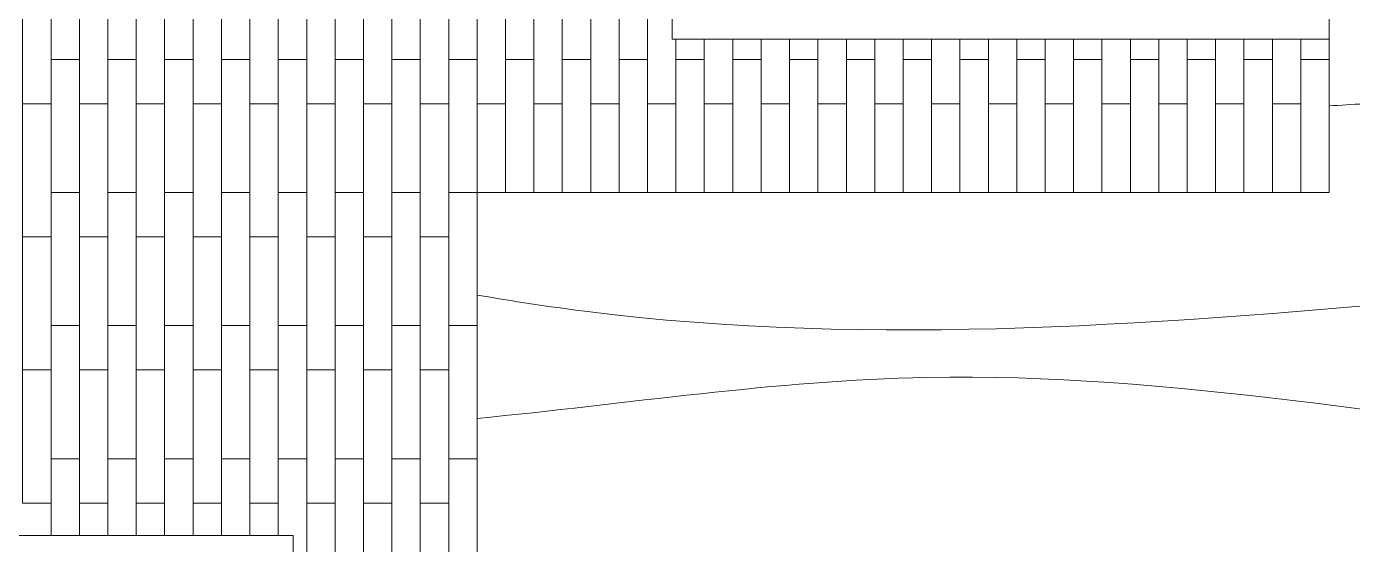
# Model space of a CAD drawing. Header units: millimetres. Extents: x 19901 to 32113, y 13732 to 21214.
# Drawn here: x 27047 to 27794, y 16444 to 16736 of the extents above; entities that cross this region are included whole.
import ezdxf

# ---------------------------------------------------------------- set-up
doc = ezdxf.new("R2010")
doc.units = ezdxf.units.MM
for name, color, linetype, lineweight in [('curve di livello', 6, 'Continuous', 9), ('pavimentazione esterna', 51, 'Continuous', 15), ('vetro', 140, 'Continuous', 15), ('Wall', 7, 'Continuous', 20)]:
    doc.layers.add(name, color=color, linetype=linetype, lineweight=lineweight)

msp = doc.modelspace()

# ---------------------------------------------------------------- linework, layer by layer
at = {"layer": 'curve di livello'}
for points, knots in [([(27781.23, 16691.34), (27794.26, 16692.2), (27988.79, 16703.44), (28182.32, 16683.7), (28357.64, 16643.42), (28357.64, 16643.42), (28357.64, 16643.42), (28357.64, 16643.42), (28357.65, 16643.42), (28357.67, 16643.42), (28357.68, 16643.41)], [1437.518464, 1437.518464, 1437.518464, 1437.518464, 1476.268274, 2015.917714, 2015.917714, 2015.917714, 2015.918177, 2015.918177, 2015.918177, 2015.958032, 2015.958032, 2015.958032, 2015.958032]), ([(27301.23, 16584.79), (27321.4, 16581.31), (27668.92, 16528.11), (28027.15, 16631.15), (28357.61, 16599.05), (28357.61, 16599.05), (28357.61, 16599.05), (28357.61, 16599.05), (28357.63, 16599.05), (28357.66, 16599.05), (28357.68, 16599.05)], [952.435008, 952.435008, 952.435008, 952.435008, 1013.900228, 2009.947904, 2009.947904, 2009.947904, 2009.948687, 2009.948687, 2009.948687, 2010.018952, 2010.018952, 2010.018952, 2010.018952]), ([(27301.23, 16515.29), (27384.75, 16523.26), (27738.01, 16579.43), (28112.96, 16429.8), (28357.6, 16538.35), (28357.6, 16538.35), (28357.6, 16538.35), (28357.6, 16538.35), (28357.63, 16538.36), (28357.65, 16538.37), (28357.68, 16538.39)], [948.136507, 948.136507, 948.136507, 948.136507, 1199.951019, 2002.883229, 2002.883229, 2002.883229, 2002.885334, 2002.885334, 2002.885334, 2002.970377, 2002.970377, 2002.970377, 2002.970377])]:
    msp.add_open_spline(points, degree=3, knots=knots, dxfattribs=at)
at = {"layer": 'pavimentazione esterna'}
for p, q in [((27349.23, 16717.56), (27349.23, 16792.56)), ((27365.23, 16792.56), (27365.23, 16717.56)), ((27381.23, 16717.56), (27381.23, 16792.56)), ((27397.23, 16792.56), (27397.23, 16717.56)), ((27333.23, 16692.56), (27333.23, 16767.56)), ((27349.23, 16767.56), (27349.23, 16692.56)), ((27365.23, 16692.56), (27365.23, 16767.56)), ((27381.23, 16767.56), (27381.23, 16692.56)), ((27397.23, 16692.56), (27397.23, 16767.56)), ((27413.23, 16717.56), (27413.23, 16728.97)), ((27413.23, 16728.97), (27413.23, 16692.56)), ((27429.23, 16692.56), (27429.23, 16728.97)), ((27429.23, 16728.97), (27429.23, 16717.56)), ((27445.23, 16717.56), (27445.23, 16728.96)), ((27445.23, 16728.96), (27445.23, 16692.56)), ((27461.23, 16692.56), (27461.23, 16728.96)), ((27461.23, 16728.96), (27461.23, 16717.56)), ((27477.23, 16717.56), (27477.23, 16728.96)), ((27477.23, 16728.96), (27477.23, 16692.56)), ((27493.23, 16692.56), (27493.23, 16728.95)), ((27493.23, 16728.95), (27493.23, 16717.56)), ((27509.23, 16717.56), (27509.23, 16728.95)), ((27509.23, 16728.95), (27509.23, 16692.56)), ((27525.23, 16692.56), (27525.23, 16728.95)), ((27525.23, 16728.95), (27525.23, 16717.56)), ((27541.23, 16717.56), (27541.23, 16728.94)), ((27541.23, 16728.94), (27541.23, 16692.56)), ((27557.23, 16692.56), (27557.23, 16728.94)), ((27557.23, 16728.94), (27557.23, 16717.56)), ((27573.23, 16717.56), (27573.23, 16728.94)), ((27573.23, 16728.94), (27573.23, 16692.56)), ((27589.23, 16692.56), (27589.23, 16728.93)), ((27589.23, 16728.93), (27589.23, 16717.56)), ((27605.23, 16717.56), (27605.23, 16728.93)), ((27605.23, 16728.93), (27605.23, 16692.56)), ((27621.23, 16692.56), (27621.23, 16728.93)), ((27621.23, 16728.93), (27621.23, 16717.56)), ((27637.23, 16717.56), (27637.23, 16728.92)), ((27637.23, 16728.92), (27637.23, 16692.56)), ((27653.23, 16692.56), (27653.23, 16728.92)), ((27653.23, 16728.92), (27653.23, 16717.56)), ((27669.23, 16717.56), (27669.23, 16728.92)), ((27669.23, 16728.92), (27669.23, 16692.56)), ((27685.23, 16692.56), (27685.23, 16728.91)), ((27685.23, 16728.91), (27685.23, 16717.56)), ((27701.23, 16717.56), (27701.23, 16728.91)), ((27701.23, 16728.91), (27701.23, 16692.56)), ((27717.23, 16692.56), (27717.23, 16728.91)), ((27717.23, 16728.91), (27717.23, 16717.56)), ((27733.23, 16717.56), (27733.23, 16728.9)), ((27733.23, 16728.9), (27733.23, 16692.56)), ((27749.23, 16692.56), (27749.23, 16728.9)), ((27749.23, 16728.9), (27749.23, 16717.56)), ((27765.23, 16717.56), (27765.23, 16728.9)), ((27765.23, 16728.9), (27765.23, 16692.56)), ((27781.25, 16728.89), (27781.23, 16642.56)), ((27365.23, 16717.56), (27349.23, 16717.56)), ((27381.23, 16717.56), (27397.23, 16717.56)), ((27381.23, 16642.56), (27381.23, 16717.56)), ((27397.23, 16717.56), (27381.23, 16717.56)), ((27397.23, 16717.56), (27397.23, 16642.56)), ((27413.23, 16717.56), (27429.23, 16717.56)), ((27413.23, 16642.56), (27413.23, 16717.56)), ((27429.23, 16717.56), (27413.23, 16717.56)), ((27429.23, 16717.56), (27429.23, 16642.56)), ((27445.23, 16717.56), (27461.23, 16717.56)), ((27445.23, 16642.56), (27445.23, 16717.56)), ((27461.23, 16717.56), (27445.23, 16717.56)), ((27461.23, 16717.56), (27461.23, 16642.56)), ((27477.23, 16717.56), (27493.23, 16717.56)), ((27477.23, 16642.56), (27477.23, 16717.56)), ((27493.23, 16717.56), (27477.23, 16717.56)), ((27493.23, 16717.56), (27493.23, 16642.56)), ((27509.23, 16717.56), (27525.23, 16717.56)), ((27509.23, 16642.56), (27509.23, 16717.56)), ((27525.23, 16717.56), (27509.23, 16717.56)), ((27525.23, 16717.56), (27525.23, 16642.56)), ((27541.23, 16717.56), (27557.23, 16717.56)), ((27541.23, 16642.56), (27541.23, 16717.56)), ((27557.23, 16717.56), (27541.23, 16717.56)), ((27557.23, 16717.56), (27557.23, 16642.56)), ((27573.23, 16717.56), (27589.23, 16717.56)), ((27573.23, 16642.56), (27573.23, 16717.56)), ((27589.23, 16717.56), (27573.23, 16717.56)), ((27589.23, 16717.56), (27589.23, 16642.56)), ((27605.23, 16717.56), (27621.23, 16717.56)), ((27605.23, 16642.56), (27605.23, 16717.56)), ((27621.23, 16717.56), (27605.23, 16717.56)), ((27621.23, 16717.56), (27621.23, 16642.56)), ((27637.23, 16717.56), (27653.23, 16717.56)), ((27637.23, 16642.56), (27637.23, 16717.56)), ((27653.23, 16717.56), (27637.23, 16717.56)), ((27653.23, 16717.56), (27653.23, 16642.56)), ((27669.23, 16717.56), (27685.23, 16717.56)), ((27669.23, 16642.56), (27669.23, 16717.56)), ((27685.23, 16717.56), (27669.23, 16717.56)), ((27685.23, 16717.56), (27685.23, 16642.56)), ((27701.23, 16717.56), (27717.23, 16717.56)), ((27701.23, 16642.56), (27701.23, 16717.56)), ((27717.23, 16717.56), (27701.23, 16717.56)), ((27717.23, 16717.56), (27717.23, 16642.56)), ((27733.23, 16717.56), (27749.23, 16717.56)), ((27733.23, 16642.56), (27733.23, 16717.56)), ((27749.23, 16717.56), (27733.23, 16717.56)), ((27749.23, 16717.56), (27749.23, 16642.56)), ((27765.23, 16717.56), (27781.23, 16717.56)), ((27765.23, 16642.56), (27765.23, 16717.56)), ((27781.23, 16717.56), (27765.23, 16717.56)), ((27349.23, 16692.56), (27333.23, 16692.56)), ((27381.23, 16692.56), (27365.23, 16692.56)), ((27413.23, 16692.56), (27397.23, 16692.56)), ((27445.23, 16692.56), (27429.23, 16692.56)), ((27477.23, 16692.56), (27461.23, 16692.56)), ((27509.23, 16692.56), (27493.23, 16692.56)), ((27541.23, 16692.56), (27525.23, 16692.56)), ((27573.23, 16692.56), (27557.23, 16692.56)), ((27605.23, 16692.56), (27589.23, 16692.56)), ((27637.23, 16692.56), (27621.23, 16692.56)), ((27669.23, 16692.56), (27653.23, 16692.56)), ((27701.23, 16692.56), (27685.23, 16692.56)), ((27733.23, 16692.56), (27717.23, 16692.56)), ((27765.23, 16692.56), (27749.23, 16692.56)), ((27301.23, 16642.56), (27317.23, 16642.56)), ((27333.23, 16642.56), (27349.23, 16642.56)), ((27365.23, 16642.56), (27381.23, 16642.56)), ((27397.23, 16642.56), (27381.23, 16642.56)), ((27397.23, 16642.56), (27413.23, 16642.56)), ((27429.23, 16642.56), (27413.23, 16642.56)), ((27429.23, 16642.56), (27445.23, 16642.56)), ((27461.23, 16642.56), (27445.23, 16642.56)), ((27461.23, 16642.56), (27477.23, 16642.56)), ((27493.23, 16642.56), (27477.23, 16642.56)), ((27493.23, 16642.56), (27509.23, 16642.56)), ((27525.23, 16642.56), (27509.23, 16642.56)), ((27525.23, 16642.56), (27541.23, 16642.56)), ((27557.23, 16642.56), (27541.23, 16642.56)), ((27557.23, 16642.56), (27573.23, 16642.56)), ((27589.23, 16642.56), (27573.23, 16642.56)), ((27589.23, 16642.56), (27605.23, 16642.56)), ((27621.23, 16642.56), (27605.23, 16642.56)), ((27621.23, 16642.56), (27637.23, 16642.56)), ((27653.23, 16642.56), (27637.23, 16642.56)), ((27653.23, 16642.56), (27669.23, 16642.56)), ((27685.23, 16642.56), (27669.23, 16642.56)), ((27685.23, 16642.56), (27701.23, 16642.56)), ((27717.23, 16642.56), (27701.23, 16642.56)), ((27717.23, 16642.56), (27733.23, 16642.56)), ((27749.23, 16642.56), (27733.23, 16642.56)), ((27749.23, 16642.56), (27765.23, 16642.56)), ((27781.23, 16642.56), (27765.23, 16642.56))]:
    msp.add_line(p, q, dxfattribs=at)
for points in [[(27061.23, 16792.56), (27077.23, 16792.56), (27077.23, 16717.56), (27061.23, 16717.56), (27061.23, 16792.56)], [(27093.23, 16792.56), (27109.23, 16792.56), (27109.23, 16717.56), (27093.23, 16717.56), (27093.23, 16792.56)], [(27125.23, 16792.56), (27141.23, 16792.56), (27141.23, 16717.56), (27125.23, 16717.56), (27125.23, 16792.56)], [(27157.23, 16792.56), (27173.23, 16792.56), (27173.23, 16717.56), (27157.23, 16717.56), (27157.23, 16792.56)], [(27189.23, 16792.56), (27205.23, 16792.56), (27205.23, 16717.56), (27189.23, 16717.56), (27189.23, 16792.56)], [(27221.23, 16792.56), (27237.23, 16792.56), (27237.23, 16717.56), (27221.23, 16717.56), (27221.23, 16792.56)], [(27253.23, 16792.56), (27269.23, 16792.56), (27269.23, 16717.56), (27253.23, 16717.56), (27253.23, 16792.56)], [(27285.23, 16792.56), (27301.23, 16792.56), (27301.23, 16717.56), (27285.23, 16717.56), (27285.23, 16792.56)], [(27317.23, 16792.56), (27333.23, 16792.56), (27333.23, 16717.56), (27317.23, 16717.56), (27317.23, 16792.56)], [(27045.23, 16767.56), (27061.23, 16767.56), (27061.23, 16692.56), (27045.23, 16692.56), (27045.23, 16767.56)], [(27077.23, 16767.56), (27093.23, 16767.56), (27093.23, 16692.56), (27077.23, 16692.56), (27077.23, 16767.56)], [(27109.23, 16767.56), (27125.23, 16767.56), (27125.23, 16692.56), (27109.23, 16692.56), (27109.23, 16767.56)], [(27141.23, 16767.56), (27157.23, 16767.56), (27157.23, 16692.56), (27141.23, 16692.56), (27141.23, 16767.56)], [(27173.23, 16767.56), (27189.23, 16767.56), (27189.23, 16692.56), (27173.23, 16692.56), (27173.23, 16767.56)], [(27205.23, 16767.56), (27221.23, 16767.56), (27221.23, 16692.56), (27205.23, 16692.56), (27205.23, 16767.56)], [(27237.23, 16767.56), (27253.23, 16767.56), (27253.23, 16692.56), (27237.23, 16692.56), (27237.23, 16767.56)], [(27269.23, 16767.56), (27285.23, 16767.56), (27285.23, 16692.56), (27269.23, 16692.56), (27269.23, 16767.56)], [(27301.23, 16767.56), (27317.23, 16767.56), (27317.23, 16692.56), (27301.23, 16692.56), (27301.23, 16767.56)], [(27061.23, 16717.56), (27077.23, 16717.56), (27077.23, 16642.56), (27061.23, 16642.56), (27061.23, 16717.56)], [(27093.23, 16717.56), (27109.23, 16717.56), (27109.23, 16642.56), (27093.23, 16642.56), (27093.23, 16717.56)], [(27125.23, 16717.56), (27141.23, 16717.56), (27141.23, 16642.56), (27125.23, 16642.56), (27125.23, 16717.56)], [(27157.23, 16717.56), (27173.23, 16717.56), (27173.23, 16642.56), (27157.23, 16642.56), (27157.23, 16717.56)], [(27189.23, 16717.56), (27205.23, 16717.56), (27205.23, 16642.56), (27189.23, 16642.56), (27189.23, 16717.56)], [(27221.23, 16717.56), (27237.23, 16717.56), (27237.23, 16642.56), (27221.23, 16642.56), (27221.23, 16717.56)], [(27253.23, 16717.56), (27269.23, 16717.56), (27269.23, 16642.56), (27253.23, 16642.56), (27253.23, 16717.56)], [(27285.23, 16717.56), (27301.23, 16717.56), (27301.23, 16642.56), (27285.23, 16642.56), (27285.23, 16717.56)], [(27317.23, 16717.56), (27333.23, 16717.56), (27333.23, 16642.56), (27317.23, 16642.56), (27317.23, 16717.56)], [(27349.23, 16717.56), (27365.23, 16717.56), (27365.23, 16642.56), (27349.23, 16642.56), (27349.23, 16717.56)], [(27045.23, 16692.56), (27061.23, 16692.56), (27061.23, 16617.56), (27045.23, 16617.56), (27045.23, 16692.56)], [(27077.23, 16692.56), (27093.23, 16692.56), (27093.23, 16617.56), (27077.23, 16617.56), (27077.23, 16692.56)], [(27109.23, 16692.56), (27125.23, 16692.56), (27125.23, 16617.56), (27109.23, 16617.56), (27109.23, 16692.56)], [(27141.23, 16692.56), (27157.23, 16692.56), (27157.23, 16617.56), (27141.23, 16617.56), (27141.23, 16692.56)], [(27173.23, 16692.56), (27189.23, 16692.56), (27189.23, 16617.56), (27173.23, 16617.56), (27173.23, 16692.56)], [(27205.23, 16692.56), (27221.23, 16692.56), (27221.23, 16617.56), (27205.23, 16617.56), (27205.23, 16692.56)], [(27237.23, 16692.56), (27253.23, 16692.56), (27253.23, 16617.56), (27237.23, 16617.56), (27237.23, 16692.56)], [(27269.23, 16692.56), (27285.23, 16692.56), (27285.23, 16617.56), (27269.23, 16617.56), (27269.23, 16692.56)], [(27061.23, 16642.56), (27077.23, 16642.56), (27077.23, 16567.56), (27061.23, 16567.56), (27061.23, 16642.56)], [(27093.23, 16642.56), (27109.23, 16642.56), (27109.23, 16567.56), (27093.23, 16567.56), (27093.23, 16642.56)], [(27125.23, 16642.56), (27141.23, 16642.56), (27141.23, 16567.56), (27125.23, 16567.56), (27125.23, 16642.56)], [(27157.23, 16642.56), (27173.23, 16642.56), (27173.23, 16567.56), (27157.23, 16567.56), (27157.23, 16642.56)], [(27189.23, 16642.56), (27205.23, 16642.56), (27205.23, 16567.56), (27189.23, 16567.56), (27189.23, 16642.56)], [(27221.23, 16642.56), (27237.23, 16642.56), (27237.23, 16567.56), (27221.23, 16567.56), (27221.23, 16642.56)], [(27253.23, 16642.56), (27269.23, 16642.56), (27269.23, 16567.56), (27253.23, 16567.56), (27253.23, 16642.56)], [(27285.23, 16642.56), (27301.23, 16642.56), (27301.23, 16567.56), (27285.23, 16567.56), (27285.23, 16642.56)], [(27045.23, 16617.56), (27061.23, 16617.56), (27061.23, 16542.56), (27045.23, 16542.56), (27045.23, 16617.56)], [(27077.23, 16617.56), (27093.23, 16617.56), (27093.23, 16542.56), (27077.23, 16542.56), (27077.23, 16617.56)], [(27109.23, 16617.56), (27125.23, 16617.56), (27125.23, 16542.56), (27109.23, 16542.56), (27109.23, 16617.56)], [(27141.23, 16617.56), (27157.23, 16617.56), (27157.23, 16542.56), (27141.23, 16542.56), (27141.23, 16617.56)], [(27173.23, 16617.56), (27189.23, 16617.56), (27189.23, 16542.56), (27173.23, 16542.56), (27173.23, 16617.56)], [(27205.23, 16617.56), (27221.23, 16617.56), (27221.23, 16542.56), (27205.23, 16542.56), (27205.23, 16617.56)], [(27237.23, 16617.56), (27253.23, 16617.56), (27253.23, 16542.56), (27237.23, 16542.56), (27237.23, 16617.56)], [(27269.23, 16617.56), (27285.23, 16617.56), (27285.23, 16542.56), (27269.23, 16542.56), (27269.23, 16617.56)], [(27061.23, 16567.56), (27077.23, 16567.56), (27077.23, 16492.56), (27061.23, 16492.56), (27061.23, 16567.56)], [(27093.23, 16567.56), (27109.23, 16567.56), (27109.23, 16492.56), (27093.23, 16492.56), (27093.23, 16567.56)], [(27125.23, 16567.56), (27141.23, 16567.56), (27141.23, 16492.56), (27125.23, 16492.56), (27125.23, 16567.56)], [(27157.23, 16567.56), (27173.23, 16567.56), (27173.23, 16492.56), (27157.23, 16492.56), (27157.23, 16567.56)], [(27189.23, 16567.56), (27205.23, 16567.56), (27205.23, 16492.56), (27189.23, 16492.56), (27189.23, 16567.56)], [(27221.23, 16567.56), (27237.23, 16567.56), (27237.23, 16492.56), (27221.23, 16492.56), (27221.23, 16567.56)], [(27253.23, 16567.56), (27269.23, 16567.56), (27269.23, 16492.56), (27253.23, 16492.56), (27253.23, 16567.56)], [(27285.23, 16567.56), (27301.23, 16567.56), (27301.23, 16492.56), (27285.23, 16492.56), (27285.23, 16567.56)], [(27045.23, 16542.56), (27061.23, 16542.56), (27061.23, 16467.56), (27045.23, 16467.56), (27045.23, 16542.56)], [(27077.23, 16542.56), (27093.23, 16542.56), (27093.23, 16467.56), (27077.23, 16467.56), (27077.23, 16542.56)], [(27109.23, 16542.56), (27125.23, 16542.56), (27125.23, 16467.56), (27109.23, 16467.56), (27109.23, 16542.56)], [(27141.23, 16542.56), (27157.23, 16542.56), (27157.23, 16467.56), (27141.23, 16467.56), (27141.23, 16542.56)], [(27173.23, 16542.56), (27189.23, 16542.56), (27189.23, 16467.56), (27173.23, 16467.56), (27173.23, 16542.56)], [(27205.23, 16542.56), (27221.23, 16542.56), (27221.23, 16467.56), (27205.23, 16467.56), (27205.23, 16542.56)], [(27237.23, 16542.56), (27253.23, 16542.56), (27253.23, 16467.56), (27237.23, 16467.56), (27237.23, 16542.56)], [(27269.23, 16542.56), (27285.23, 16542.56), (27285.23, 16467.56), (27269.23, 16467.56), (27269.23, 16542.56)], [(27061.23, 16492.56), (27077.23, 16492.56), (27077.23, 16449.23)], [(27061.23, 16449.23), (27061.23, 16492.56)], [(27093.23, 16492.56), (27109.23, 16492.56), (27109.23, 16449.23)], [(27093.23, 16449.23), (27093.23, 16492.56)], [(27125.23, 16492.56), (27141.23, 16492.56), (27141.23, 16449.23)], [(27125.23, 16449.23), (27125.23, 16492.56)], [(27157.23, 16492.56), (27173.23, 16492.56), (27173.23, 16449.23)], [(27157.23, 16449.23), (27157.23, 16492.56)], [(27189.23, 16492.56), (27205.23, 16492.56), (27205.23, 16417.56), (27197.68, 16417.56)], [(27189.23, 16449.23), (27189.23, 16492.56)], [(27221.23, 16492.56), (27237.23, 16492.56), (27237.23, 16417.56), (27221.23, 16417.56), (27221.23, 16492.56)], [(27253.23, 16492.56), (27269.23, 16492.56), (27269.23, 16417.56), (27253.23, 16417.56), (27253.23, 16492.56)], [(27285.23, 16492.56), (27301.23, 16492.56), (27301.23, 16417.56), (27285.23, 16417.56), (27285.23, 16492.56)], [(27045.23, 16467.56), (27061.23, 16467.56), (27061.23, 16449.23)], [(27077.23, 16467.56), (27093.23, 16467.56), (27093.23, 16449.23)], [(27077.23, 16449.23), (27077.23, 16467.56)], [(27109.23, 16467.56), (27125.23, 16467.56), (27125.23, 16449.23)], [(27109.23, 16449.23), (27109.23, 16467.56)], [(27141.23, 16467.56), (27157.23, 16467.56), (27157.23, 16449.23)], [(27141.23, 16449.23), (27141.23, 16467.56)], [(27173.23, 16467.56), (27189.23, 16467.56), (27189.23, 16449.23)], [(27173.23, 16449.23), (27173.23, 16467.56)], [(27205.23, 16467.56), (27221.23, 16467.56), (27221.23, 16392.56), (27205.23, 16392.56), (27205.23, 16467.56)], [(27237.23, 16467.56), (27253.23, 16467.56), (27253.23, 16392.56), (27237.23, 16392.56), (27237.23, 16467.56)], [(27269.23, 16467.56), (27285.23, 16467.56), (27285.23, 16392.56), (27269.23, 16392.56), (27269.23, 16467.56)]]:
    msp.add_lwpolyline(points, dxfattribs=at)
at = {"layer": 'vetro'}
for p, q in [((27411.21, 16728.89), (27411.23, 16842.56)), ((27781.23, 16842.56), (27781.23, 16728.89)), ((27411.21, 16728.97), (27411.21, 16739.47)), ((27781.23, 16728.89), (27411.21, 16728.97)), ((27770.73, 16728.89), (27770.73, 16728.9))]:
    msp.add_line(p, q, dxfattribs=at)
at = {"layer": 'Wall'}
for p, q in [((26657.68, 16449.23), (27197.68, 16449.23)), ((27197.68, 16449.23), (27197.68, 15939.23))]:
    msp.add_line(p, q, dxfattribs=at)

doc.saveas('drawing.dxf')
